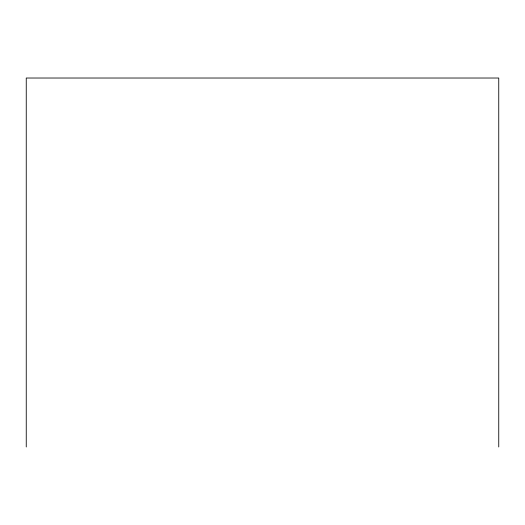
<?xml version="1.0" encoding="UTF-8"?>
<svg xmlns="http://www.w3.org/2000/svg" width="525" height="525" viewBox="0 0 525 525"><rect width="100%" height="100%" fill="white"/><g stroke="black" fill="none" stroke-linecap="round" stroke-linejoin="round"><path stroke-width="0.79" d="M498.75 446.978L498.75 78.022L26.25 78.022L26.25 446.978"/></g></svg>
